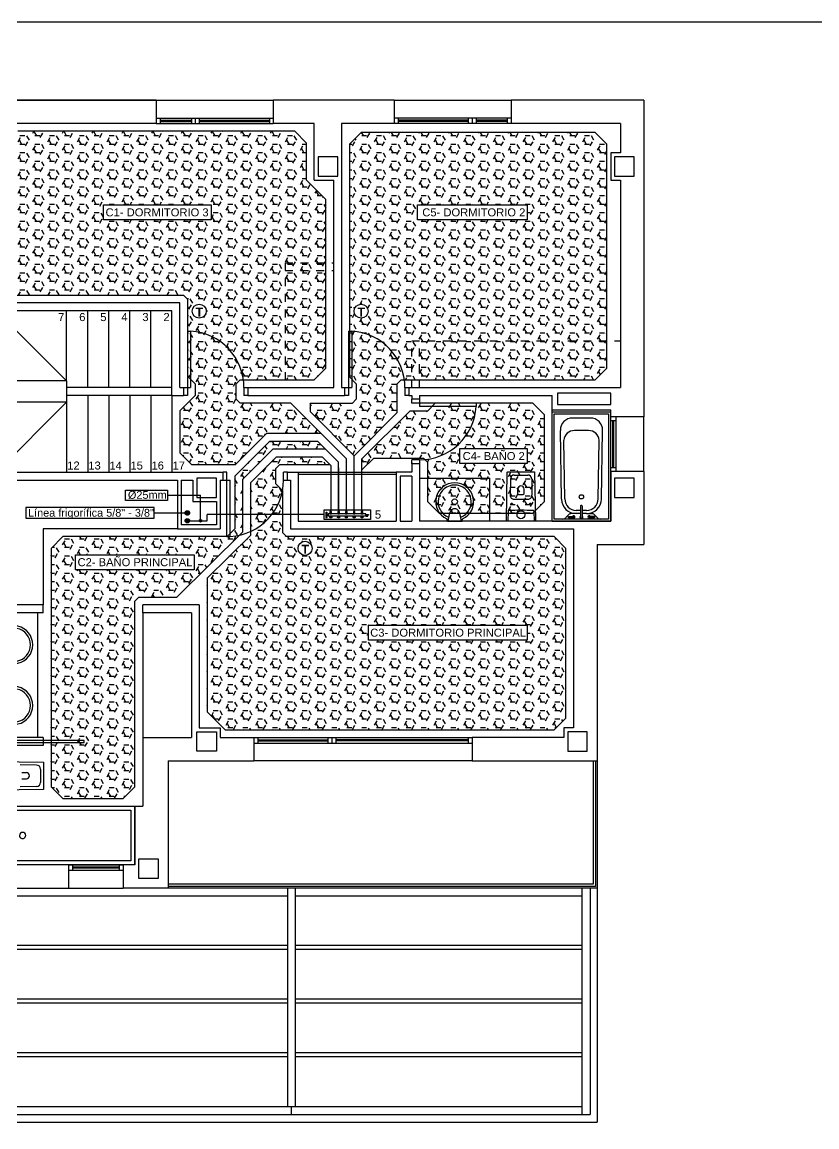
# Model space of a CAD drawing. Header units: millimetres. Extents: x 441156 to 441876, y 4514765 to 4515211.
# Drawn here: x 441615.48 to 441625.67, y 4515141.19 to 4515155.35 of the extents above; entities that cross this region are included whole.
import ezdxf
from ezdxf.enums import TextEntityAlignment as Align

# ---------------------------------------------------------------- set-up
doc = ezdxf.new("R2010")
doc.units = ezdxf.units.MM
for name, pattern in [('CONTINUA', [0]), ('HIDDEN', [0.375, 0.25, -0.125]), ('RAYITAS', [0.375, 0.25, -0.125])]:
    doc.linetypes.add(name, pattern=pattern)
doc.layers.add('01_cartela', color=6, linetype='Continuous', plot=False)
for name, color, linetype in [('01_mono PRIMERA', 2, 'Continuous'), ('01_proyección', 4, 'RAYITAS'), ('01_sanitarios', 250, 'Continuous'), ('01_textos', 7, 'Continuous'), ('INGIN CALEFACCION MAQUINAS', 7, 'Continuous'), ('INGIN CALEFACCION TUBERIAS', 89, 'Continuous'), ('INGIN CLIMATIZACION EQUIPOS', 7, 'Continuous'), ('INGIN CLIMATIZACION TEXTO', 7, 'Continuous'), ('SOMBRAS2', 250, 'Continuous')]:
    doc.layers.add(name, color=color, linetype=linetype)
doc.styles.add('Estilo1', font='swissel.ttf')
doc.styles.add('NIEVES2', font='sanss___.ttf')
doc.styles.add('NIEVES3', font='swisseb.ttf')
pattern_1 = [(0, (34.55036, 0), (0, 0.1099852), [0.0635, -0.127]), (120, (34.55036, 0), (-0.0952499772403, -0.0549926), [0.0635, -0.127]), (60, (34.61386, 0), (-0.0952499772403, 0.0549926), [0.0635, -0.127])]

# ---------------------------------------------------------------- blocks, each defined once
blk = doc.blocks.new('A$C065C7C63')
at = {"layer": '01_mono PRIMERA', "color": 254}
for p, q in [((7.657, 13.1, 0), (12.057, 13.1, 0)), ((12.057, 13.1, 0), (7.657, 13.1, 0)), ((12.057, 13.1, 0), (12.057, 12.8, 0)), ((12.057, 13.1, 0), (13.557, 13.1, 0)), ((15.107, 13.1, 0), (13.557, 13.1, 0)), ((13.557, 13.1, 0), (13.557, 12.8, 0)), ((15.107, 13.1, 0), (15.107, 12.8, 0)), ((15.107, 13.1, 0), (16.607, 13.1, 0)), ((16.607, 13.1, 0), (16.607, 12.8, 0)), ((18.307, 13.1, 0), (16.607, 13.1, 0)), ((18.307, 13.1, 0), (18.307, 9.042, 0)), ((12.057, 12.8, 0), (10.032, 12.8, 0)), ((12.057, 12.87, 0), (13.557, 12.87, 0)), ((12.057, 12.8, 0), (13.557, 12.8, 0)), ((12.107, 12.87, 0), (12.107, 12.8, 0)), ((12.107, 12.842, 0), (12.507, 12.842, 0)), ((12.107, 12.828, 0), (12.507, 12.828, 0)), ((12.507, 12.87, 0), (12.507, 12.8, 0)), ((12.557, 12.87, 0), (12.557, 12.8, 0)), ((12.607, 12.87, 0), (12.607, 12.8, 0)), ((12.607, 12.842, 0), (13.507, 12.842, 0)), ((12.607, 12.828, 0), (13.507, 12.828, 0)), ((13.507, 12.87, 0), (13.507, 12.8, 0)), ((14.082, 12.8, 0), (13.557, 12.8, 0)), ((14.082, 12.075, 0), (14.082, 12.8, 0)), ((14.432, 12.8, 0), (14.432, 9.415, 0)), ((15.107, 12.8, 0), (14.432, 12.8, 0)), ((16.607, 12.87, 0), (15.107, 12.87, 0)), ((16.607, 12.8, 0), (15.107, 12.8, 0)), ((15.157, 12.87, 0), (15.157, 12.8, 0)), ((16.057, 12.842, 0), (15.157, 12.842, 0)), ((16.057, 12.828, 0), (15.157, 12.828, 0)), ((16.057, 12.87, 0), (16.057, 12.8, 0)), ((16.107, 12.87, 0), (16.107, 12.8, 0)), ((16.157, 12.87, 0), (16.157, 12.8, 0)), ((16.557, 12.842, 0), (16.157, 12.842, 0)), ((16.557, 12.828, 0), (16.157, 12.828, 0)), ((16.557, 12.87, 0), (16.557, 12.8, 0)), ((18.007, 12.8, 0), (16.607, 12.8, 0)), ((18.007, 12.8, 0), (18.007, 12.425, 0)), ((14.332, 9.415, 0), (14.332, 12.075, 0)), ((18.007, 12.075, 0), (18.007, 9.415, 0)), ((12.357, 10.5, 0), (9.982, 10.5, 0)), ((12.357, 9.415, 0), (12.357, 10.5, 0)), ((12.257, 10.4, 0), (10.007, 10.4, 0)), ((10.907, 9.5, 0), (10.007, 10.4, 0)), ((10.907, 9.5, 0), (10.907, 10.4, 0)), ((11.177, 9.415, 0), (11.177, 10.4, 0)), ((11.447, 9.415, 0), (11.447, 10.4, 0)), ((11.717, 9.415, 0), (11.717, 10.4, 0)), ((11.987, 9.415, 0), (11.987, 10.4, 0)), ((12.257, 9.315, 0), (12.257, 10.4, 0)), ((12.456, 10.139, 0), (12.497, 10.139, 0)), ((12.456, 10.139, 0), (12.456, 9.315, 0)), ((12.497, 10.139, 0), (12.497, 9.415, 0)), ((14.52, 10.139, 0), (14.562, 10.139, 0)), ((14.52, 10.139, 0), (14.52, 9.315, 0)), ((14.562, 10.139, 0), (14.562, 9.415, 0)), ((10.907, 9.5, 0), (10.007, 9.5, 0)), ((10.907, 9.5, 0), (10.907, 8.33, 0)), ((12.257, 9.415, 0), (10.907, 9.415, 0)), ((12.357, 9.415, 0), (12.406, 9.415, 0)), ((12.406, 9.415, 0), (12.406, 9.315, 0)), ((12.406, 9.415, 0), (12.497, 9.415, 0)), ((13.181, 9.415, 0), (13.231, 9.415, 0)), ((13.181, 9.415, 0), (13.181, 9.315, 0)), ((13.231, 9.415, 0), (14.332, 9.415, 0)), ((13.231, 9.415, 0), (13.231, 9.315, 0)), ((14.432, 9.415, 0), (14.47, 9.415, 0)), ((14.47, 9.415, 0), (14.47, 9.315, 0)), ((14.47, 9.415, 0), (14.562, 9.415, 0)), ((15.245, 9.415, 0), (15.295, 9.415, 0)), ((15.245, 9.415, 0), (15.245, 9.315, 0)), ((15.295, 9.415, 0), (18.007, 9.415, 0)), ((15.295, 9.415, 0), (15.295, 9.315, 0)), ((10.907, 9.23, 0), (10.007, 9.23, 0)), ((10.907, 9.23, 0), (10.007, 8.33, 0)), ((10.907, 9.315, 0), (10.907, 9.23, 0)), ((12.257, 9.315, 0), (10.907, 9.315, 0)), ((11.177, 9.315, 0), (11.177, 8.33, 0)), ((11.447, 9.315, 0), (11.447, 8.33, 0)), ((11.717, 9.315, 0), (11.717, 8.33, 0)), ((11.987, 9.315, 0), (11.987, 8.33, 0)), ((12.257, 9.315, 0), (12.257, 8.33, 0)), ((12.257, 9.315, 0), (12.406, 9.315, 0)), ((12.456, 9.315, 0), (12.406, 9.315, 0)), ((13.231, 9.315, 0), (13.181, 9.315, 0)), ((13.231, 9.315, 0), (14.47, 9.315, 0)), ((14.52, 9.315, 0), (14.47, 9.315, 0)), ((15.295, 9.315, 0), (15.245, 9.315, 0)), ((15.295, 9.315, 0), (15.332, 9.315, 0)), ((15.332, 9.315, 0), (15.332, 9.265, 0)), ((15.432, 9.265, 0), (15.332, 9.265, 0)), ((15.332, 9.215, 0), (15.332, 9.265, 0)), ((16.156, 9.215, 0), (15.332, 9.215, 0)), ((15.432, 9.315, 0), (17.132, 9.315, 0)), ((15.432, 9.315, 0), (15.432, 9.265, 0)), ((15.432, 9.265, 0), (15.432, 9.173, 0)), ((16.156, 9.215, 0), (16.156, 9.173, 0)), ((17.132, 9.13, 0), (17.132, 9.315, 0)), ((16.156, 9.173, 0), (15.432, 9.173, 0)), ((17.132, 9.105, 0), (17.132, 9.13, 0)), ((17.132, 9.13, 0), (17.882, 9.13, 0)), ((17.132, 9.105, 0), (17.132, 9.13, 0)), ((17.132, 7.705, 0), (17.132, 9.105, 0)), ((17.132, 9.105, 0), (17.882, 9.105, 0)), ((17.158, 7.731, 0), (17.158, 9.079, 0)), ((17.158, 9.079, 0), (17.856, 9.079, 0)), ((17.856, 9.079, 0), (17.856, 7.731, 0)), ((17.882, 9.042, 0), (17.882, 9.13, 0)), ((17.882, 7.705, 0), (17.882, 9.105, 0)), ((17.622, 9.025, 0), (17.393, 9.025, 0)), ((18.307, 9.042, 0), (17.882, 9.042, 0)), ((17.882, 8.342, 0), (17.882, 9.042, 0)), ((17.882, 8.992, 0), (17.952, 8.992, 0)), ((17.91, 8.392, 0), (17.91, 8.992, 0)), ((17.924, 8.392, 0), (17.924, 8.992, 0)), ((17.952, 8.342, 0), (17.952, 9.042, 0)), ((18.307, 8.342, 0), (18.307, 9.042, 0)), ((17.252, 7.987, 0), (17.237, 8.867, 0)), ((17.598, 8.865, 0), (17.417, 8.865, 0)), ((17.763, 7.987, 0), (17.777, 8.867, 0)), ((17.293, 7.988, 0), (17.281, 8.739, 0)), ((17.721, 7.988, 0), (17.733, 8.739, 0)), ((15.332, 8.44, 0), (15.332, 8.49, 0)), ((15.432, 8.49, 0), (15.332, 8.49, 0)), ((15.332, 8.455, 0), (15.332, 8.33, 0)), ((15.432, 8.44, 0), (15.332, 8.44, 0)), ((15.432, 8.49, 0), (15.432, 8.44, 0)), ((15.432, 8.455, 0), (15.432, 7.705, 0)), ((17.882, 8.392, 0), (17.952, 8.392, 0)), ((9.982, 8.23, 0), (12.327, 8.23, 0)), ((10.007, 8.33, 0), (12.913, 8.33, 0)), ((12.327, 8.23, 0), (12.327, 7.605, 0)), ((12.377, 8.23, 0), (12.527, 8.23, 0)), ((12.377, 8.23, 0), (12.377, 7.655, 0)), ((12.527, 8.23, 0), (12.527, 7.955, 0)), ((12.877, 8.23, 0), (12.913, 8.23, 0)), ((12.877, 8.23, 0), (12.877, 7.605, 0)), ((12.913, 8.23, 0), (12.913, 8.33, 0)), ((12.963, 8.33, 0), (12.913, 8.33, 0)), ((12.913, 8.23, 0), (13.005, 8.23, 0)), ((12.963, 7.506, 0), (12.963, 8.33, 0)), ((13.005, 7.506, 0), (13.005, 8.23, 0)), ((13.738, 8.33, 0), (13.688, 8.33, 0)), ((13.688, 8.23, 0), (13.688, 8.33, 0)), ((13.688, 8.23, 0), (13.738, 8.23, 0)), ((13.738, 8.33, 0), (13.877, 8.33, 0)), ((13.738, 8.23, 0), (13.738, 8.33, 0)), ((13.738, 8.23, 0), (13.777, 8.23, 0)), ((13.777, 8.23, 0), (13.777, 7.605, 0)), ((13.877, 8.33, 0), (13.877, 7.705, 0)), ((13.877, 8.33, 0), (15.132, 8.33, 0)), ((13.877, 8.305, 0), (15.132, 8.305, 0)), ((15.332, 8.33, 0), (15.132, 8.33, 0)), ((15.132, 8.33, 0), (15.132, 7.705, 0)), ((15.332, 8.28, 0), (15.182, 8.28, 0)), ((15.182, 8.28, 0), (15.182, 7.705, 0)), ((15.332, 8.28, 0), (15.332, 7.705, 0)), ((15.432, 8.255, 0), (16.332, 8.255, 0)), ((16.332, 7.705, 0), (16.332, 8.255, 0)), ((16.596, 8.246, 0), (16.593, 8.036, 0)), ((16.646, 8.295, 0), (16.819, 8.295, 0)), ((16.869, 8.246, 0), (16.872, 8.036, 0)), ((18.307, 8.342, 0), (17.882, 8.342, 0)), ((17.882, 8.342, 0), (17.882, 7.705, 0)), ((18.307, 8.342, 0), (18.307, 7.405, 0)), ((16.692, 8.055, 0), (16.692, 8.115, 0)), ((16.772, 8.055, 0), (16.772, 8.115, 0)), ((12.527, 7.955, 0), (12.827, 7.955, 0)), ((12.827, 7.955, 0), (12.827, 7.655, 0)), ((16.643, 7.985, 0), (16.822, 7.985, 0)), ((16.702, 8.045, 0), (16.762, 8.045, 0)), ((15.897, 7.862, 0), (15.867, 7.862, 0)), ((16.566, 7.832, 0), (16.564, 7.705, 0)), ((16.898, 7.832, 0), (16.9, 7.705, 0)), ((17.441, 7.8, 0), (17.376, 7.8, 0)), ((17.494, 7.842, 0), (17.441, 7.842, 0)), ((17.494, 7.8, 0), (17.441, 7.8, 0)), ((17.494, 7.893, 0), (17.494, 7.755, 0)), ((17.52, 7.755, 0), (17.52, 7.893, 0)), ((17.573, 7.842, 0), (17.52, 7.842, 0)), ((17.573, 7.8, 0), (17.52, 7.8, 0)), ((17.573, 7.8, 0), (17.639, 7.8, 0)), ((12.827, 7.655, 0), (12.377, 7.655, 0)), ((13.877, 7.705, 0), (15.132, 7.705, 0)), ((15.182, 7.705, 0), (15.332, 7.705, 0)), ((17.882, 7.705, 0), (15.432, 7.705, 0)), ((15.786, 7.707, 0), (15.786, 7.722, 0)), ((15.788, 7.705, 0), (15.976, 7.705, 0)), ((15.979, 7.707, 0), (15.978, 7.722, 0)), ((17.132, 7.705, 0), (17.882, 7.705, 0)), ((17.856, 7.731, 0), (17.158, 7.731, 0)), ((17.341, 7.785, 0), (17.301, 7.746, 0)), ((17.341, 7.763, 0), (17.407, 7.763, 0)), ((17.341, 7.748, 0), (17.341, 7.763, 0)), ((17.407, 7.748, 0), (17.341, 7.748, 0)), ((17.673, 7.763, 0), (17.607, 7.763, 0)), ((17.673, 7.748, 0), (17.607, 7.748, 0)), ((17.673, 7.763, 0), (17.673, 7.748, 0)), ((17.674, 7.785, 0), (17.714, 7.746, 0)), ((10.607, 7.605, 0), (10.607, 6.63, 0)), ((12.327, 7.605, 0), (10.607, 7.605, 0)), ((12.327, 7.605, 0), (12.877, 7.605, 0)), ((12.963, 7.506, 0), (13.005, 7.506, 0)), ((13.777, 7.605, 0), (17.407, 7.605, 0)), ((17.707, 7.405, 0), (17.707, 4.63, 0)), ((17.707, 7.405, 0), (18.307, 7.405, 0)), ((10.607, 6.63, 0), (9.982, 6.63, 0)), ((10.607, 6.53, 0), (9.982, 6.53, 0)), ((10.532, 6.53, 0), (10.532, 4.93, 0)), ((10.607, 6.53, 0), (10.607, 6.63, 0)), ((12.607, 6.63, 0), (11.882, 6.63, 0)), ((11.882, 6.53, 0), (11.882, 6.63, 0)), ((11.882, 6.53, 0), (11.882, 4.93, 0)), ((12.507, 6.53, 0), (11.882, 6.53, 0)), ((12.507, 6.53, 0), (12.507, 4.93, 0)), ((10.607, 4.93, 0), (9.982, 4.93, 0)), ((10.607, 4.83, 0), (9.982, 4.83, 0)), ((10.607, 4.93, 0), (10.607, 4.894, 0)), ((10.607, 4.894, 0), (10.607, 4.866, 0)), ((10.607, 4.866, 0), (10.607, 4.83, 0)), ((11.882, 4.93, 0), (12.507, 4.93, 0)), ((11.882, 4.93, 0), (11.882, 4.05, 0)), ((12.877, 4.93, 0), (13.307, 4.93, 0)), ((13.307, 4.93, 0), (13.307, 4.63, 0)), ((13.307, 4.93, 0), (16.107, 4.93, 0)), ((13.307, 4.86, 0), (16.107, 4.86, 0)), ((13.358, 4.93, 0), (13.358, 4.86, 0)), ((13.358, 4.902, 0), (14.257, 4.902, 0)), ((13.358, 4.888, 0), (14.257, 4.888, 0)), ((14.257, 4.93, 0), (14.257, 4.86, 0)), ((14.307, 4.93, 0), (14.307, 4.86, 0)), ((14.357, 4.93, 0), (14.357, 4.86, 0)), ((16.057, 4.902, 0), (14.357, 4.902, 0)), ((16.057, 4.888, 0), (14.357, 4.888, 0)), ((16.057, 4.93, 0), (16.057, 4.86, 0)), ((16.107, 4.93, 0), (16.107, 4.63, 0)), ((10.523, 4.576, 0), (10.313, 4.58, 0)), ((12.207, 4.63, 0), (13.307, 4.63, 0)), ((12.207, 4.63, 0), (12.207, 3, 0)), ((16.107, 4.63, 0), (13.307, 4.63, 0)), ((16.107, 4.63, 0), (17.707, 4.63, 0)), ((17.657, 4.63, 0), (17.657, 3.05, 0)), ((17.687, 4.63, 0), (17.687, 3.02, 0)), ((17.707, 4.63, 0), (17.707, 3, 0)), ((10.332, 4.48, 0), (10.392, 4.48, 0)), ((10.332, 4.4, 0), (10.392, 4.4, 0)), ((10.572, 4.526, 0), (10.572, 4.354, 0)), ((10.523, 4.304, 0), (10.313, 4.3, 0)), ((10.932, 3.3, 0), (9.982, 3.3, 0)), ((10.932, 3.3, 0), (10.932, 3, 0)), ((10.932, 3.3, 0), (11.632, 3.3, 0)), ((10.982, 3.3, 0), (10.982, 3.23, 0)), ((10.982, 3.272, 0), (11.582, 3.272, 0)), ((10.982, 3.258, 0), (11.582, 3.258, 0)), ((11.582, 3.3, 0), (11.582, 3.23, 0)), ((11.632, 3.3, 0), (11.632, 3, 0)), ((11.782, 3.3, 0), (11.632, 3.3, 0)), ((10.932, 3.23, 0), (11.632, 3.23, 0)), ((8.782, 3, 0), (10.932, 3, 0)), ((10.932, 3, 0), (11.632, 3, 0)), ((12.207, 3, 0), (11.632, 3, 0)), ((17.657, 3.05, 0), (12.207, 3.05, 0)), ((17.687, 3.02, 0), (12.207, 3.02, 0)), ((17.707, 3, 0), (12.207, 3, 0)), ((13.742, 0.2), (13.742, 3)), ((13.842, 0.2), (13.842, 3)), ((17.517, 0.1, 0), (17.517, 3, 0)), ((17.617, 3, 0), (17.617, 0.1, 0)), ((17.707, 3, 0), (17.707, 0, 0)), ((10.067, 2.9, 0), (13.742, 2.9)), ((13.842, 2.9), (17.517, 2.9, 0)), ((13.742, 2.263), (10.067, 2.263, 0)), ((13.742, 2.213), (10.067, 2.213, 0)), ((17.517, 2.263, 0), (13.842, 2.263)), ((17.517, 2.213, 0), (13.842, 2.213)), ((13.742, 1.575), (10.067, 1.575, 0)), ((17.517, 1.575, 0), (13.842, 1.575)), ((13.742, 1.525), (10.067, 1.525, 0)), ((17.517, 1.525, 0), (13.842, 1.525)), ((13.742, 0.888), (10.067, 0.888, 0)), ((17.517, 0.888, 0), (13.842, 0.888)), ((13.742, 0.838), (10.067, 0.838, 0)), ((17.517, 0.838, 0), (13.842, 0.838)), ((10.067, 0.2, 0), (17.517, 0.2, 0)), ((13.792, 0.1), (13.792, 0.2)), ((13.792, 0.1), (13.792, 0.2)), ((9.957, 0, 0), (17.707, 0, 0)), ((9.967, 0.1, 0), (17.617, 0.1, 0))]:
    blk.add_line(p, q, dxfattribs=at)
for points in [[(14.132, 12.125), (14.382, 12.125), (14.382, 12.375), (14.132, 12.375), (14.132, 12.125), (14.132, 12.125)], [(18.007, 12.425), (17.882, 12.425), (17.882, 12.075)], [(14.082, 12.075), (14.332, 12.075)], [(17.882, 12.075), (18.007, 12.075)], [(17.407, 7.605), (17.407, 5.055), (17.282, 5.055), (17.282, 4.93), (16.107, 4.93)], [(12.607, 6.63), (12.607, 5.055), (12.877, 5.055), (12.877, 4.93)], [(11.782, 3.3), (11.782, 4.05), (11.882, 4.05)]]:
    blk.add_lwpolyline(points, dxfattribs=at)
for points in [[(17.932, 12.125), (18.182, 12.125), (18.182, 12.375), (17.932, 12.375), (17.932, 12.125)], [(12.577, 8.005), (12.827, 8.005), (12.827, 8.255), (12.577, 8.255), (12.577, 8.005)], [(17.932, 8.005), (18.182, 8.005), (18.182, 8.255), (17.932, 8.255), (17.932, 8.005)], [(12.827, 4.755), (12.577, 4.755), (12.577, 5.005), (12.827, 5.005), (12.827, 4.755)], [(17.332, 4.755), (17.582, 4.755), (17.582, 5.005), (17.332, 5.005), (17.332, 4.755)], [(12.082, 3.125), (11.832, 3.125), (11.832, 3.375), (12.082, 3.375), (12.082, 3.125)]]:
    blk.add_lwpolyline(points, close=True, dxfattribs=at)
at = {"layer": '01_mono PRIMERA', "color": 254, "elevation": 0}
for points in [[(17.882, 9.345), (17.202, 9.345), (17.202, 9.2), (17.882, 9.2)], [(11.132, 4.894), (9.982, 4.894), (9.982, 4.866), (11.132, 4.866)], [(9.982, 4.05), (11.782, 4.05), (11.782, 3.3), (9.982, 3.3)], [(10.032, 4), (11.732, 4), (11.732, 3.35), (10.032, 3.35)]]:
    blk.add_lwpolyline(points, close=True, dxfattribs=at)
at = {"layer": '01_mono PRIMERA', "color": 254, "elevation": 0, "flags": 128}
for points in [[(16.551, 7.705, -0.414214), (16.547, 7.709), (16.547, 7.71), (16.557, 8.331, -0.436396), (16.561, 8.335), (16.903, 8.335, -0.436396), (16.907, 8.331), (16.917, 7.71), (16.917, 7.709, -0.414214), (16.913, 7.705)], [(9.982, 4.621, -0.414214), (9.986, 4.625), (9.987, 4.625), (10.608, 4.615, -0.436396), (10.612, 4.611), (10.612, 4.269, -0.436396), (10.608, 4.265), (9.987, 4.255), (9.986, 4.255, -0.414214), (9.982, 4.259)]]:
    blk.add_lwpolyline(points, format="xyb", close=True, dxfattribs=at)
at = {"layer": '01_mono PRIMERA', "color": 254}
for centre, radius in [((15.882, 7.953, 0), 0.036), ((16.612, 7.925, 0), 0.01), ((16.852, 7.925, 0), 0.01), ((17.507, 8.015, 0), 0.0275), ((16.732, 7.785, 0), 0.051)]:
    blk.add_circle(centre, radius, dxfattribs=at)
for centre, radius, start, end in [((12.456, 9.415, 0), 0.725, 0, 86.7242), ((14.52, 9.415, 0), 0.725, 0, 86.7242), ((15.432, 9.215, 0), 0.725, 270, 356.7242), ((17.391, 8.871, 0), 0.154, 89.317, 181.6763), ((17.624, 8.871, 0), 0.154, 358.3237, 90.683), ((17.414, 8.733, 0), 0.132, 88.598, 177.0747), ((17.601, 8.733, 0), 0.132, 2.9253, 91.402), ((12.963, 8.23, 0), 0.725, 273.2758, 360), ((16.646, 8.245, 0), 0.05, 90, 179.076), ((16.819, 8.245, 0), 0.05, 0.924, 90), ((15.882, 7.953, 0), 0.243, 294.8749, 245.1251), ((15.882, 7.953, 0), 0.213, 291.9436, 247.9344), ((16.732, 8.115, 0), 0.04, 0, 180), ((16.643, 8.035, 0), 0.05, 179.076, 270), ((16.702, 8.055, 0), 0.01, 180, 270), ((16.762, 8.055, 0), 0.01, 270, 0), ((16.822, 8.035, 0), 0.05, 270, 0.924), ((17.441, 7.99, 0), 0.19, 180.9751, 270), ((17.441, 7.99, 0), 0.148, 180.921, 270), ((17.573, 7.99, 0), 0.148, 270, 359.1455), ((17.573, 7.99, 0), 0.19, 270, 359.0868), ((16.078, 7.708, 0), 0.279, 163.1835, 180.617), ((15.947, 7.747, 0), 0.143, 134.3044, 163.1835), ((15.882, 7.814, 0), 0.0498, 107.4096, 134.3044), ((15.882, 7.814, 0), 0.0498, 45.6956, 72.0468), ((15.817, 7.747, 0), 0.143, 16.8165, 45.6956), ((15.686, 7.708, 0), 0.279, 359.383, 16.8165), ((16.573, 7.832, 0), 0.007, 93.0641, 179.076), ((16.732, 4.861, 0), 2.982, 86.9359, 93.0641), ((16.891, 7.832, 0), 0.007, 0.924, 86.9359), ((17.376, 7.75, 0), 0.05, 90, 134.8463), ((17.639, 7.75, 0), 0.05, 45, 90), ((15.773, 7.721, 0), 0.0128, 3.786, 59.4709), ((15.788, 7.708, 0), 0.0027, 186.6841, 270), ((15.976, 7.708, 0), 0.0027, 270, 353.3159), ((15.991, 7.721, 0), 0.0128, 120.5291, 176.214), ((17.265, 7.781, 0), 0.05, 270, 315.0092), ((17.407, 7.755, 0), 0.017, 206.179, 153.821), ((17.407, 7.755, 0), 0.0075, 270, 90), ((17.507, 7.755, 0), 0.019, 133.1736, 46.8264), ((17.507, 7.755, 0), 0.013, 180, 360), ((17.607, 7.755, 0), 0.017, 26.179, 333.821), ((17.607, 7.755, 0), 0.0075, 90, 270), ((17.749, 7.781, 0), 0.05, 225.0032, 270), ((10.23, 6.119, 0), 0.243, 204.8749, 155.1251), ((10.23, 6.119, 0), 0.213, 201.9436, 157.9344), ((10.23, 5.341, 0), 0.243, 204.8749, 155.1251), ((10.23, 5.341, 0), 0.213, 202.0656, 158.0564), ((10.522, 4.526, 0), 0.05, 0, 89.076), ((10.392, 4.44, 0), 0.04, 270, 90), ((10.522, 4.354, 0), 0.05, 270.924, 0), ((10.342, 3.675, 0), 0.04, 359.9863, 179.9863), ((10.342, 3.675, 0), 0.04, 179.9863, 359.9863)]:
    blk.add_arc(centre, radius, start, end, dxfattribs=at)
blk.add_ellipse((17.507, 7.893, 0), major_axis=(0.013, 0), ratio=0.955769, start_param=0, end_param=3.141593, dxfattribs=at)
at = {"layer": '01_proyección', "color": 120, "ltscale": 0.25}
for p, q in [((13.707, 11.015, 0), (14.332, 11.015, 0)), ((13.707, 11.015, 0), (13.707, 9.43, 0)), ((13.707, 10.915, 0), (14.332, 10.915, 0)), ((15.332, 10.015, 0), (18.007, 10.015, 0)), ((15.332, 9.415, 0), (15.332, 10.015, 0)), ((15.432, 9.415, 0), (15.432, 10.015, 0))]:
    blk.add_line(p, q, dxfattribs=at)
at = {"layer": '01_mono PRIMERA', "color": 254, "style": 'NIEVES2'}
for s, height, p in [('7', 0.103, (10.838, 10.268, 0)), ('6', 0.103, (11.108, 10.268, 0)), ('5', 0.103, (11.378, 10.268, 0)), ('4', 0.103, (11.648, 10.268, 0)), ('3', 0.103, (11.918, 10.268, 0)), ('2', 0.103, (12.188, 10.268, 0)), ('12', 0.1026, (10.995, 8.365, 0)), ('13', 0.1026, (11.265, 8.365, 0)), ('14', 0.1026, (11.535, 8.365, 0)), ('15', 0.1026, (11.805, 8.365, 0)), ('16', 0.1026, (12.075, 8.365, 0)), ('17', 0.1026, (12.345, 8.365, 0))]:
    blk.add_text(s, height=height, dxfattribs=at).set_placement(p, align=Align.CENTER)

msp = doc.modelspace()

# ---------------------------------------------------------------- hatches: boundary and pattern name
at = {"layer": '01_sanitarios', "linetype": 'CONTINUA'}
h = msp.add_hatch(dxfattribs=at)
h.set_pattern_fill('HEX', color=254, scale=0.02, style=0)
h.set_pattern_definition(pattern_1)
h.paths.add_polyline_path([(441617.55409805, 4515151.84750872), (441615.37909786, 4515151.84750872), (441615.22909786, 4515151.99750872), (441615.22909786, 4515153.22250854), (441615.27909804, 4515153.27250872), (441615.27909804, 4515153.79750872), (441615.42909804, 4515153.94750872), (441618.97909805, 4515153.94750872), (441619.12909805, 4515153.79750872), (441619.12909805, 4515153.32250872), (441619.37909805, 4515153.07250872), (441619.37909805, 4515150.91250872), (441619.22909805, 4515150.76250872), (441618.27778031, 4515150.76250872), (441618.22778031, 4515150.71250872), (441618.22778031, 4515150.51250872), (441618.27778031, 4515150.46250872), (441618.92660381, 4515150.46250872), (441619.31160382, 4515150.07750872), (441618.61964423, 4515150.07750872), (441618.21964423, 4515149.67750872), (441617.65409805, 4515149.67750872), (441617.50409805, 4515149.82750872), (441617.50409805, 4515150.3638503), (441617.70275646, 4515150.56250872), (441617.70275646, 4515150.71250872), (441617.60409805, 4515150.81116713), (441617.60409805, 4515151.79750872)])
h.paths.add_polyline_path([(441617.66397779, 4515151.64255132, 1), (441617.8442183, 4515151.64255132, 1)], flags=16)
h.paths.add_polyline_path([(441617.90781364, 4515152.81097959), (441617.90781364, 4515153.0051574), (441616.52508442, 4515153.0051574), (441616.52508442, 4515152.81097959)], flags=16)
h.paths.add_polyline_path([(441617.83507499, 4515151.50658748), (441617.66929903, 4515151.50658748), (441617.66929903, 4515151.75566205), (441617.83507499, 4515151.75566205)], flags=24)
h.paths.add_polyline_path([(441617.88922854, 4515152.82748868), (441616.53799575, 4515152.82748868), (441616.53799575, 4515152.98850548), (441617.88922854, 4515152.98850548)], flags=8)
h = msp.add_hatch(dxfattribs=at)
h.set_pattern_fill('HEX', color=254, scale=0.02, style=0)
h.set_pattern_definition(pattern_1)
h.paths.add_polyline_path([(441619.67909805, 4515153.78325153), (441619.82909805, 4515153.93325153), (441622.82909805, 4515153.93325153), (441622.97909805, 4515153.78325153), (441622.97909805, 4515150.91250872), (441622.82909805, 4515150.76250872), (441620.34204569, 4515150.76250872), (441620.29204569, 4515150.71250872), (441620.29204569, 4515150.3418325), (441619.74037354, 4515149.79016035), (441619.17409119, 4515150.3564427), (441619.17409119, 4515150.46250872), (441619.71704569, 4515150.46250872), (441619.76704569, 4515150.51250872), (441619.76704569, 4515150.71250872), (441619.67909805, 4515150.80045636)])
h.paths.add_polyline_path([(441620.55193572, 4515152.81097959), (441621.9599848, 4515152.81097959), (441621.9599848, 4515153.0051574), (441620.55193572, 4515153.0051574)], flags=16)
h.paths.add_polyline_path([(441619.73897779, 4515151.64255132, 1), (441619.9192183, 4515151.64255132, 1)], flags=16)
h.paths.add_polyline_path([(441619.91007499, 4515151.50658748), (441619.74429903, 4515151.50658748), (441619.74429903, 4515151.75566205), (441619.91007499, 4515151.75566205)], flags=24)
h.paths.add_polyline_path([(441621.94966704, 4515152.82766453), (441620.59850459, 4515152.82766453), (441620.59850459, 4515152.98847031), (441621.94966704, 4515152.98847031)], flags=8)
h = msp.add_hatch(dxfattribs=at)
h.set_pattern_fill('HEX', color=254, scale=0.02, style=0)
h.set_pattern_definition(pattern_1)
h.paths.add_polyline_path([(441620.45403714, 4515150.36240259), (441620.67909805, 4515150.36240259), (441620.77920417, 4515150.46250872), (441622.02909805, 4515150.46250872), (441622.17909805, 4515150.31250872), (441622.17909805, 4515149.20250872), (441622.02909805, 4515149.05250872), (441620.82909805, 4515149.05250872), (441620.67909805, 4515149.20250872), (441620.67909805, 4515149.70731764), (441620.62909805, 4515149.75731764), (441619.99037354, 4515149.75731764), (441619.84037354, 4515149.60731764), (441619.84037354, 4515149.74873899)])
h.paths.add_polyline_path([(441621.09667565, 4515149.88209904), (441621.09667565, 4515149.68792123), (441621.9599848, 4515149.68792123), (441621.9599848, 4515149.88209904)], flags=16)
h.paths.add_polyline_path([(441621.95347003, 4515149.6984511), (441621.10575768, 4515149.6984511), (441621.10575768, 4515149.89618733), (441621.95347003, 4515149.89618733)], flags=24)
h = msp.add_hatch(dxfattribs=at)
h.set_pattern_fill('HEX', color=254, scale=0.02, style=0)
h.set_pattern_definition(pattern_1)
h.paths.add_polyline_path([(441618.21032966, 4515149.52677279), (441618.66106559, 4515149.97750872), (441619.27018246, 4515149.97750872), (441619.37018246, 4515149.87750872), (441618.70248694, 4515149.87750872), (441618.31032966, 4515149.48535143), (441618.31032966, 4515149.03417058), (441618.21032966, 4515149.03417058)])
h = msp.add_hatch(dxfattribs=at)
h.set_pattern_fill('HEX', color=254, scale=0.02, style=0)
h.set_pattern_definition(pattern_1)
h.paths.add_polyline_path([(441618.41032966, 4515149.44393007), (441618.7439083, 4515149.77750872), (441619.3287611, 4515149.77750872), (441619.4287611, 4515149.67750872), (441618.78532966, 4515149.67750872), (441618.73532966, 4515149.62750872), (441618.73532966, 4515149.42750873), (441618.82409805, 4515149.33874033), (441618.82409805, 4515149.03417058), (441618.41032966, 4515149.03417058)])
h = msp.add_hatch(dxfattribs=at)
h.set_pattern_fill('HEX', color=254, scale=0.02, style=0)
h.set_pattern_definition(pattern_1)
h.paths.add_polyline_path([(441615.85409805, 4515148.60250872), (441616.00409805, 4515148.75250872), (441618.10913082, 4515148.75250872), (441618.21032966, 4515148.85250872), (441618.21032966, 4515149.03417058), (441618.31032966, 4515149.03417058), (441618.31032966, 4515148.81073789), (441617.46711138, 4515147.97750872), (441616.97909805, 4515147.97750872), (441616.92909805, 4515147.92750872), (441616.92909805, 4515145.54750872), (441616.77909805, 4515145.39750872), (441616.00409805, 4515145.39750872), (441615.85409805, 4515145.54750872)])
h.paths.add_polyline_path([(441617.69062582, 4515148.32702997), (441617.69062582, 4515148.52120778), (441616.16968375, 4515148.52120778), (441616.16968375, 4515148.32702997)], flags=16)
h.paths.add_polyline_path([(441617.68641256, 4515148.33755984), (441616.1742333, 4515148.33755984), (441616.1742333, 4515148.53529607), (441617.68641256, 4515148.53529607)], flags=24)
h = msp.add_hatch(dxfattribs=at)
h.set_pattern_fill('HEX', color=254, scale=0.02, style=0)
h.set_pattern_definition(pattern_1)
h.paths.add_polyline_path([(441617.85409805, 4515148.2193248), (441618.41032966, 4515148.76896707), (441618.41032966, 4515149.03417058), (441618.82409805, 4515149.03417058), (441618.82409805, 4515148.80250872), (441618.87409805, 4515148.75250872), (441622.30409805, 4515148.75250872), (441622.45409805, 4515148.60250872), (441622.45409805, 4515146.42750248), (441622.30409805, 4515146.27750248), (441618.08564713, 4515146.27750248), (441617.85409805, 4515146.50905157)])
h.paths.add_polyline_path([(441619.92581812, 4515147.61811037), (441619.92581812, 4515147.42393255), (441621.9599848, 4515147.42393255), (441621.9599848, 4515147.61811037)], flags=16)
h.paths.add_polyline_path([(441619.20094131, 4515148.60250872, 1), (441619.02070081, 4515148.60250872, 1)], flags=16)
h.paths.add_polyline_path([(441619.19179801, 4515148.46654487), (441619.02602204, 4515148.46654487), (441619.02602204, 4515148.71561944), (441619.19179801, 4515148.71561944)], flags=24)
h.paths.add_polyline_path([(441621.95273951, 4515147.44044164), (441619.9370398, 4515147.44044164), (441619.9370398, 4515147.60145845), (441621.95273951, 4515147.60145845)], flags=8)
at = {"layer": 'INGIN CALEFACCION TUBERIAS'}
h = msp.add_hatch(color=86, dxfattribs=at)
edge = h.paths.add_edge_path()
edge.add_arc((441617.60093085, 4515148.95640139), 0.02852111, 0.000000006, 360.000000006)
at = {"layer": 'INGIN CLIMATIZACION EQUIPOS', "linetype": 'HIDDEN', "ltscale": 2}
h = msp.add_hatch(color=30, dxfattribs=at)
edge = h.paths.add_edge_path()
edge.add_arc((441617.60093085, 4515149.05640139), 0.02852111, 0.000000006, 360.000000006)
at = {"layer": 'INGIN CLIMATIZACION TEXTO', "linetype": 'Continuous', "ltscale": 0.5}
h = msp.add_hatch(color=2, dxfattribs=at)
edge = h.paths.add_edge_path()
edge.add_arc((441617.77089359, 4515148.95640139), 0.016875, 0, 360)

# ---------------------------------------------------------------- linework, layer by layer
at = {"layer": '01_cartela', "color": 3}
msp.add_lwpolyline([(441605.22437507, 4515155.34750872), (441605.22437507, 4515133.8124847), (441635.86236314, 4515133.8124847), (441635.86236314, 4515155.34750872)], close=True, dxfattribs=at)
at = {"layer": 'INGIN CALEFACCION MAQUINAS'}
for centre in [(441617.75409805, 4515151.64255132, 0.00000032), (441619.82909805, 4515151.64255132, 0.00000308), (441619.11082106, 4515148.60250872, 0.00000032)]:
    msp.add_circle(centre, 0.09012025, dxfattribs=at)
at = {"layer": 'INGIN CALEFACCION TUBERIAS', "color": 86, "linetype": 'Continuous', "ltscale": 0.5}
for p, q in [((441619.40788235, 4515149.04321227, 0.00000032), (441619.40788235, 4515149.01923642, 0.00000032)), ((441619.42885047, 4515149.04321227, 0.00000032), (441619.40788235, 4515149.04321227, 0.00000032)), ((441619.40788235, 4515149.01923642, 0.00000032), (441619.42885047, 4515149.01923642, 0.00000032)), ((441619.88771698, 4515149.04321227, 0.00000032), (441619.42247718, 4515149.04321227, 0.00000032)), ((441619.42247718, 4515149.01923642, 0.00000032), (441619.88771698, 4515149.01923642, 0.00000032)), ((441619.88771698, 4515149.01923642, 0.00000032), (441619.88771698, 4515149.04321227, 0.00000032))]:
    msp.add_line(p, q, dxfattribs=at)
at = {"layer": 'INGIN CALEFACCION TUBERIAS', "color": 86, "elevation": 0.00000032}
for points in [[(441617.60093085, 4515148.95640139), (441617.85442373, 4515148.95640139), (441617.85442373, 4515149.03417058)], [(441619.35472338, 4515149.03417058), (441617.85442373, 4515149.03417058)]]:
    msp.add_lwpolyline(points, dxfattribs=at)
at = {"layer": 'INGIN CALEFACCION TUBERIAS', "color": 86, "linetype": 'Continuous', "ltscale": 0.5, "elevation": 0.00000032}
msp.add_lwpolyline([(441619.35472338, 4515148.97269823), (441619.35472338, 4515149.09564292), (441619.94863425, 4515149.09564292), (441619.94863425, 4515148.97269823)], close=True, dxfattribs=at)
for points in [[(441619.37732216, 4515148.99796248), (441619.39589465, 4515148.99796248), (441619.39589465, 4515149.01923642), (441619.37732216, 4515149.01923642), (441619.37732216, 4515148.99796248)], [(441619.39184247, 4515149.01923642), (441619.3812055, 4515149.01923642), (441619.3812055, 4515149.06431692), (441619.39184247, 4515149.06431692), (441619.39184247, 4515149.01923642)], [(441619.40788235, 4515149.02717194), (441619.39184247, 4515149.02717194), (441619.39184247, 4515149.0352763), (441619.40788235, 4515149.0352763), (441619.40788235, 4515149.02717194)], [(441619.43263175, 4515149.0069147), (441619.44836916, 4515149.0069147), (441619.44836916, 4515149.0069147), (441619.45014596, 4515149.00666087), (441619.45141511, 4515149.00589938), (441619.4521766, 4515149.00463023), (441619.45243042, 4515149.00285343), (441619.45243042, 4515148.99929982), (441619.45243042, 4515148.99929982), (441619.4521766, 4515148.99752302), (441619.45141511, 4515148.99625387), (441619.45014596, 4515148.99549238), (441619.44836916, 4515148.99523856), (441619.43263175, 4515148.99523856), (441619.43263175, 4515148.99523856), (441619.43085495, 4515148.99549238), (441619.4295858, 4515148.99625387), (441619.42882431, 4515148.99752302), (441619.42857048, 4515148.99929982), (441619.42857048, 4515149.00285343), (441619.42857048, 4515149.00285343), (441619.42882431, 4515149.00463023), (441619.4295858, 4515149.00589938), (441619.43085495, 4515149.00666087), (441619.43263175, 4515149.0069147)], [(441619.43034729, 4515149.04321227), (441619.45039979, 4515149.04321227), (441619.45039979, 4515149.07519474), (441619.43034729, 4515149.07519474), (441619.43034729, 4515149.04321227)], [(441619.53263175, 4515149.0069147), (441619.54836916, 4515149.0069147), (441619.54836916, 4515149.0069147), (441619.55014596, 4515149.00666087), (441619.55141511, 4515149.00589938), (441619.5521766, 4515149.00463023), (441619.55243043, 4515149.00285343), (441619.55243043, 4515148.99929982), (441619.55243043, 4515148.99929982), (441619.5521766, 4515148.99752302), (441619.55141511, 4515148.99625387), (441619.55014596, 4515148.99549238), (441619.54836916, 4515148.99523856), (441619.53263175, 4515148.99523856), (441619.53263175, 4515148.99523856), (441619.53085495, 4515148.99549238), (441619.5295858, 4515148.99625387), (441619.52882431, 4515148.99752302), (441619.52857048, 4515148.99929982), (441619.52857048, 4515149.00285343), (441619.52857048, 4515149.00285343), (441619.52882431, 4515149.00463023), (441619.5295858, 4515149.00589938), (441619.53085495, 4515149.00666087), (441619.53263175, 4515149.0069147)], [(441619.53034729, 4515149.04321227), (441619.55039979, 4515149.04321227), (441619.55039979, 4515149.07519474), (441619.53034729, 4515149.07519474), (441619.53034729, 4515149.04321227)], [(441619.63263175, 4515149.0069147), (441619.64836916, 4515149.0069147), (441619.64836916, 4515149.0069147), (441619.65014596, 4515149.00666087), (441619.65141511, 4515149.00589938), (441619.6521766, 4515149.00463023), (441619.65243043, 4515149.00285343), (441619.65243043, 4515148.99929982), (441619.65243043, 4515148.99929982), (441619.6521766, 4515148.99752302), (441619.65141511, 4515148.99625387), (441619.65014596, 4515148.99549238), (441619.64836916, 4515148.99523856), (441619.63263175, 4515148.99523856), (441619.63263175, 4515148.99523856), (441619.63085495, 4515148.99549238), (441619.6295858, 4515148.99625387), (441619.62882431, 4515148.99752302), (441619.62857048, 4515148.99929982), (441619.62857048, 4515149.00285343), (441619.62857048, 4515149.00285343), (441619.62882431, 4515149.00463023), (441619.6295858, 4515149.00589938), (441619.63085495, 4515149.00666087), (441619.63263175, 4515149.0069147)], [(441619.63034729, 4515149.04321227), (441619.65039979, 4515149.04321227), (441619.65039979, 4515149.07519474), (441619.63034729, 4515149.07519474), (441619.63034729, 4515149.04321227)], [(441619.73263175, 4515149.0069147), (441619.74836916, 4515149.0069147), (441619.74836916, 4515149.0069147), (441619.75014596, 4515149.00666087), (441619.75141511, 4515149.00589938), (441619.7521766, 4515149.00463023), (441619.75243043, 4515149.00285343), (441619.75243043, 4515148.99929982), (441619.75243043, 4515148.99929982), (441619.7521766, 4515148.99752302), (441619.75141511, 4515148.99625387), (441619.75014596, 4515148.99549238), (441619.74836916, 4515148.99523856), (441619.73263175, 4515148.99523856), (441619.73263175, 4515148.99523856), (441619.73085495, 4515148.99549238), (441619.7295858, 4515148.99625387), (441619.72882431, 4515148.99752302), (441619.72857048, 4515148.99929982), (441619.72857048, 4515149.00285343), (441619.72857048, 4515149.00285343), (441619.72882431, 4515149.00463023), (441619.7295858, 4515149.00589938), (441619.73085495, 4515149.00666087), (441619.73263175, 4515149.0069147)], [(441619.73034729, 4515149.04321227), (441619.75039979, 4515149.04321227), (441619.75039979, 4515149.07519474), (441619.73034729, 4515149.07519474), (441619.73034729, 4515149.04321227)], [(441619.83263175, 4515149.0069147), (441619.84836916, 4515149.0069147), (441619.84836916, 4515149.0069147), (441619.85014596, 4515149.00666087), (441619.85141511, 4515149.00589938), (441619.8521766, 4515149.00463023), (441619.85243043, 4515149.00285343), (441619.85243043, 4515148.99929982), (441619.85243043, 4515148.99929982), (441619.8521766, 4515148.99752302), (441619.85141511, 4515148.99625387), (441619.85014596, 4515148.99549238), (441619.84836916, 4515148.99523856), (441619.83263175, 4515148.99523856), (441619.83263175, 4515148.99523856), (441619.83085495, 4515148.99549238), (441619.8295858, 4515148.99625387), (441619.82882431, 4515148.99752302), (441619.82857048, 4515148.99929982), (441619.82857048, 4515149.00285343), (441619.82857048, 4515149.00285343), (441619.82882431, 4515149.00463023), (441619.8295858, 4515149.00589938), (441619.83085495, 4515149.00666087), (441619.83263175, 4515149.0069147)], [(441619.83034729, 4515149.04321227), (441619.85039979, 4515149.04321227), (441619.85039979, 4515149.07519474), (441619.83034729, 4515149.07519474), (441619.83034729, 4515149.04321227)], [(441619.92216051, 4515149.02717216), (441619.88771698, 4515149.02717216), (441619.88771698, 4515149.03527652), (441619.92216051, 4515149.03527652), (441619.92216051, 4515149.02717216)], [(441619.89295105, 4515149.01400258), (441619.91692644, 4515149.01400258), (441619.91692644, 4515149.01923665), (441619.89295105, 4515149.01923665), (441619.89295105, 4515149.01400258)], [(441619.90223729, 4515149.01923665), (441619.9076402, 4515149.01923665), (441619.9076402, 4515149.02717216), (441619.90223729, 4515149.02717216), (441619.90223729, 4515149.01923665)]]:
    msp.add_lwpolyline(points, dxfattribs=at)
at = {"layer": 'INGIN CALEFACCION TUBERIAS', "color": 86}
msp.add_circle((441617.60093085, 4515148.95640139, 0.00000032), 0.02852111, dxfattribs=at)
at = {"layer": 'INGIN CLIMATIZACION EQUIPOS', "color": 30, "linetype": 'HIDDEN', "ltscale": 2}
msp.add_circle((441617.60093085, 4515149.05640139, 0.00000032), 0.02852111, dxfattribs=at)
at = {"layer": 'INGIN CLIMATIZACION TEXTO', "color": 2, "linetype": 'Continuous', "ltscale": 0.5, "elevation": 0.00000032}
for points in [[(441617.3460139, 4515149.21472391), (441616.80936859, 4515149.21472391), (441616.80936859, 4515149.35020194), (441617.3460139, 4515149.35020194)], [(441615.52900245, 4515148.98866237), (441617.17605115, 4515148.98866237), (441617.17605115, 4515149.1241404), (441615.52900245, 4515149.1241404)]]:
    msp.add_lwpolyline(points, close=True, dxfattribs=at)
for points in [[(441617.3460139, 4515149.28246292), (441617.77089359, 4515149.28246292)], [(441617.77089359, 4515148.95640139), (441617.77089359, 4515149.28246292)], [(441617.17605115, 4515149.05640139), (441617.60093085, 4515149.05640139)]]:
    msp.add_lwpolyline(points, dxfattribs=at)
at = {"layer": 'INGIN CLIMATIZACION TEXTO', "color": 2, "linetype": 'Continuous', "ltscale": 0.5}
msp.add_circle((441617.77089359, 4515148.95640139, 0.00000032), 0.016875, dxfattribs=at)
at = {"layer": 'SOMBRAS2', "color": 170}
for p, q in [((441618.97909805, 4515153.94750872, 0.00000032), (441615.42909804, 4515153.94750872, 0.00000032)), ((441619.12909805, 4515153.79750872, 0.00000032), (441618.97909805, 4515153.94750872, 0.00000032)), ((441619.82909805, 4515153.93325153, 0.00000308), (441619.67909805, 4515153.78325153, 0.00000308)), ((441622.82909805, 4515153.93325153, 0.00000308), (441619.82909805, 4515153.93325153, 0.00000308)), ((441622.97909805, 4515153.78325153, 0.00000308), (441622.82909805, 4515153.93325153, 0.00000308)), ((441619.12909805, 4515153.32250872, 0.00000032), (441619.12909805, 4515153.79750872, 0.00000032)), ((441619.67909805, 4515153.78325153, 0.00000308), (441619.67909805, 4515150.80045636, 0.00000308)), ((441622.97909805, 4515150.91250872, 0.00000308), (441622.97909805, 4515153.78325153, 0.00000308)), ((441619.37909805, 4515153.07250872, 0.00000032), (441619.12909805, 4515153.32250872, 0.00000032)), ((441619.37909805, 4515150.91250872, 0.00000032), (441619.37909805, 4515153.07250872, 0.00000032)), ((441615.37909786, 4515151.84750872, 0.00000032), (441617.55409805, 4515151.84750872, 0.00000032)), ((441617.55409805, 4515151.84750872, 0.00000032), (441617.60409805, 4515151.79750872, 0.00000032)), ((441617.60409805, 4515151.79750872, 0.00000032), (441617.60409805, 4515150.81116713, 0.00000032)), ((441619.22909805, 4515150.76250872, 0.00000032), (441619.37909805, 4515150.91250872, 0.00000032)), ((441622.82909805, 4515150.76250872, 0.00000308), (441622.97909805, 4515150.91250872, 0.00000308)), ((441617.60409805, 4515150.81116713, 0.00000032), (441617.70275646, 4515150.71250872, 0.00000032)), ((441617.70275646, 4515150.71250872, 0.00000032), (441617.70275646, 4515150.56250872, 0.00000032)), ((441618.22778031, 4515150.71250872, 0.00000032), (441618.27778031, 4515150.76250872, 0.00000032)), ((441618.22778031, 4515150.51250872, 0.00000032), (441618.22778031, 4515150.71250872, 0.00000032)), ((441618.27778031, 4515150.76250872, 0.00000032), (441619.22909805, 4515150.76250872, 0.00000032)), ((441619.67909805, 4515150.80045636, 0.00000032), (441619.76704569, 4515150.71250872, 0.00000032)), ((441619.76704569, 4515150.71250872, 0.00000032), (441619.76704569, 4515150.51250872, 0.00000032)), ((441620.29204569, 4515150.71250872, 0.00000032), (441620.34204569, 4515150.76250872, 0.00000032)), ((441620.29204569, 4515150.3418325, 0.00000032), (441620.29204569, 4515150.71250872, 0.00000032)), ((441620.34204569, 4515150.76250872, 0.00000308), (441622.82909805, 4515150.76250872, 0.00000308)), ((441617.70275646, 4515150.56250872, 0.00000032), (441617.50409805, 4515150.3638503, 0.00000032)), ((441618.22778031, 4515150.51250872, 0.00000032), (441618.27778031, 4515150.46250872, 0.00000032)), ((441619.17409119, 4515150.46250872, 0.00000032), (441619.71704569, 4515150.46250872, 0.00000032)), ((441619.17409119, 4515150.46250872, 0.00000032), (441619.17409119, 4515150.3564427, 0.00000032)), ((441619.71704569, 4515150.46250872, 0.00000032), (441619.76704569, 4515150.51250872, 0.00000032)), ((441620.77920417, 4515150.46250872, 0.00000032), (441620.67909805, 4515150.36240259, 0.00000032)), ((441622.02909805, 4515150.46250872, 0.00000032), (441620.77920417, 4515150.46250872, 0.00000032)), ((441622.17909805, 4515150.31250872, 0.00000032), (441622.02909805, 4515150.46250872, 0.00000032)), ((441617.50409805, 4515150.3638503, 0.00000032), (441617.50409805, 4515149.82750872, 0.00000032)), ((441619.74037354, 4515149.79016035, 0.00000032), (441620.29204569, 4515150.3418325, 0.00000032)), ((441619.84037354, 4515149.74873899, 0.00000032), (441620.45403714, 4515150.36240259, 0.00000032)), ((441620.67909805, 4515150.36240259, 0.00000032), (441620.45403714, 4515150.36240259, 0.00000032)), ((441622.17909805, 4515149.20250872, 0.00000032), (441622.17909805, 4515150.31250872, 0.00000032)), ((441618.21032966, 4515149.52677279, 0.00000032), (441618.66106559, 4515149.97750872, 0.00000032)), ((441618.21964423, 4515149.67750872, 0.00000032), (441618.61964423, 4515150.07750872, 0.00000032)), ((441618.61964423, 4515150.07750872, 0.00000032), (441619.31160382, 4515150.07750872, 0.00000032)), ((441618.66106559, 4515149.97750872, 0.00000032), (441619.27018246, 4515149.97750872, 0.00000032)), ((441619.54037354, 4515149.70731764, 0.00000032), (441619.27018246, 4515149.97750872, 0.00000032)), ((441617.50409805, 4515149.82750872, 0.00000032), (441617.65409805, 4515149.67750872, 0.00000032)), ((441618.31032966, 4515149.48535143, 0.00000032), (441618.70248694, 4515149.87750872, 0.00000032)), ((441618.70248694, 4515149.87750872, 0.00000032), (441619.37018246, 4515149.87750872, 0.00000032)), ((441618.41032966, 4515149.44393007, 0.00000032), (441618.7439083, 4515149.77750872, 0.00000032)), ((441618.7439083, 4515149.77750872, 0.00000032), (441619.3287611, 4515149.77750872, 0.00000032)), ((441619.44037354, 4515149.66589628, 0.00000032), (441619.3287611, 4515149.77750872, 0.00000032)), ((441619.54037354, 4515149.07519474, 0.00000032), (441619.54037354, 4515149.70731764, 0.00000032)), ((441619.74037354, 4515149.07519474, 0.00000032), (441619.74037354, 4515149.79016035, 0.00000032)), ((441619.84037354, 4515149.60731764, 0.00000032), (441619.99037354, 4515149.75731764, 0.00000032)), ((441619.84037354, 4515149.07519474, 0.00000032), (441619.84037354, 4515149.74873899, 0.00000032)), ((441619.99037354, 4515149.75731764, 0.00000032), (441620.62909805, 4515149.75731764, 0.00000032)), ((441620.67909805, 4515149.70731764, 0.00000032), (441620.62909805, 4515149.75731764, 0.00000032)), ((441620.67909805, 4515149.70731764, 0.00000032), (441620.67909805, 4515149.20250872, 0.00000032)), ((441617.65409805, 4515149.67750872, 0.00000032), (441618.21964423, 4515149.67750872, 0.00000032)), ((441618.73532966, 4515149.62750872, 0.00000032), (441618.78532966, 4515149.67750872, 0.00000032)), ((441618.73532966, 4515149.42750873, 0.00000032), (441618.73532966, 4515149.62750872, 0.00000032)), ((441618.78532966, 4515149.67750872, 0.00000032), (441619.4287611, 4515149.67750872, 0.00000032)), ((441619.44037354, 4515149.66589628, 0.00000032), (441619.44037354, 4515149.07519474, 0.00000032)), ((441619.54037354, 4515149.63305357, 0.00000032), (441619.54037354, 4515149.07519474, 0.00000032)), ((441618.21032966, 4515149.52677279, -0.0000444), (441618.21032966, 4515148.85250872, -0.0000444)), ((441618.31032966, 4515149.48535143, -0.0000444), (441618.31032966, 4515148.81073789, -0.0000444)), ((441618.41032966, 4515149.44393007, -0.0000444), (441618.41032966, 4515148.76896707, -0.0000444)), ((441618.82409805, 4515149.33874033, 0.00000032), (441618.73532966, 4515149.42750873, 0.00000032)), ((441618.82409805, 4515148.80250872, 0.00000032), (441618.82409805, 4515149.33874033, 0.00000032)), ((441620.67909805, 4515149.20250872, 0.00000032), (441620.82909805, 4515149.05250872, 0.00000032)), ((441622.02909805, 4515149.05250872, 0.00000032), (441622.17909805, 4515149.20250872, 0.00000032)), ((441620.82909805, 4515149.05250872, 0.00000032), (441622.02909805, 4515149.05250872, 0.00000032)), ((441618.21032966, 4515148.85250872, -0.0000444), (441618.11032966, 4515148.75369336, -0.0000444)), ((441616.00409805, 4515148.75250872, 0.00000032), (441615.85409805, 4515148.60250872, 0.00000032)), ((441618.11032966, 4515148.75250872, 0.00000032), (441616.00409805, 4515148.75250872, 0.00000032)), ((441618.31032966, 4515148.81073789, -0.0000444), (441617.46711138, 4515147.97750872, -0.0000444)), ((441618.41032966, 4515148.76896707, -0.0000444), (441617.85409805, 4515148.2193248, -0.0000444)), ((441618.87409805, 4515148.75250872, 0.00000032), (441618.82409805, 4515148.80250872, 0.00000032)), ((441622.30409805, 4515148.75250872, 0.00000032), (441618.87409805, 4515148.75250872, 0.00000032)), ((441622.45409805, 4515148.60250872, 0.00000032), (441622.30409805, 4515148.75250872, 0.00000032)), ((441615.85409805, 4515148.60250872, 0.00000032), (441615.85409805, 4515145.54750872, 0.00000032)), ((441622.45409805, 4515146.42750248, 0.00000032), (441622.45409805, 4515148.60250872, 0.00000032)), ((441617.85409805, 4515148.2193248, 0.00000032), (441617.85409805, 4515146.50905157, 0.00000032)), ((441616.97909805, 4515147.97750872, 0.00000032), (441616.92909805, 4515147.92750872, 0.00000032)), ((441616.92909805, 4515145.54750872, 0.00000032), (441616.92909805, 4515147.92750872, 0.00000032)), ((441616.97909805, 4515147.97750872, 0.00000032), (441617.46711138, 4515147.97750872, 0.00000032)), ((441617.85409805, 4515146.50905157, 0.00000032), (441618.08564713, 4515146.27750248, 0.00000032)), ((441622.30409805, 4515146.27750248, 0.00000032), (441622.45409805, 4515146.42750248, 0.00000032)), ((441618.08564713, 4515146.27750248, 0.00000032), (441622.30409805, 4515146.27750248, 0.00000032)), ((441616.00409805, 4515145.39750872, 0.00000032), (441615.85409805, 4515145.54750872, 0.00000032)), ((441616.92909805, 4515145.54750872, 0.00000032), (441616.77909805, 4515145.39750872, 0.00000032)), ((441616.00409805, 4515145.39750872, 0.00000032), (441616.77909805, 4515145.39750872, 0.00000032))]:
    msp.add_line(p, q, dxfattribs=at)
at = {"layer": 'SOMBRAS2', "color": 170, "elevation": 0.00000308}
for points in [[(441616.52508442, 4515153.0051574), (441617.90781364, 4515153.0051574), (441617.90781364, 4515152.81097959), (441616.52508442, 4515152.81097959)], [(441620.55193572, 4515153.0051574), (441621.9599848, 4515153.0051574), (441621.9599848, 4515152.81097959), (441620.55193572, 4515152.81097959)]]:
    msp.add_lwpolyline(points, close=True, dxfattribs=at)
at = {"layer": 'SOMBRAS2', "color": 170, "elevation": 0.00000032}
for points in [[(441619.64037354, 4515149.07519474), (441619.64037354, 4515149.74873899), (441618.92660381, 4515150.46250872), (441618.27778031, 4515150.46250872)], [(441619.74037354, 4515149.79016035), (441619.17409119, 4515150.3564427)]]:
    msp.add_lwpolyline(points, dxfattribs=at)
at = {"layer": 'SOMBRAS2', "color": 170}
for points in [[(441621.09667565, 4515149.88209904), (441621.9599848, 4515149.88209904), (441621.9599848, 4515149.68792123), (441621.09667565, 4515149.68792123)], [(441616.16968375, 4515148.52120778), (441617.69062582, 4515148.52120778), (441617.69062582, 4515148.32702997), (441616.16968375, 4515148.32702997)], [(441619.92581812, 4515147.61811037), (441621.9599848, 4515147.61811037), (441621.9599848, 4515147.42393255), (441619.92581812, 4515147.42393255)]]:
    msp.add_lwpolyline(points, close=True, dxfattribs=at)

# ---------------------------------------------------------------- block references
at = {"layer": '01_mono PRIMERA'}
msp.add_blockref('A$C065C7C63', (441605.14687854, 4515141.24750844, 0.00000085), dxfattribs=at)

# ---------------------------------------------------------------- texts
at = {"layer": '01_textos', "style": 'NIEVES2'}
for s, height, p in [('C1- DORMITORIO 3', 0.1025611647, (441617.21361214, 4515152.85756062, 0.00000308)), ('C5- DORMITORIO 2', 0.1025611647, (441621.27408582, 4515152.85756062, 0.00000308)), ('C4- BAÑO 2', 0.102561165, (441621.52961386, 4515149.73450226)), ('C2- BAÑO PRINCIPAL', 0.1025611647, (441616.93032293, 4515148.373611)), ('C3- DORMITORIO PRINCIPAL', 0.1025611647, (441620.94488966, 4515147.47051359))]:
    msp.add_text(s, height=height, dxfattribs=at).set_placement(p, align=Align.CENTER)
for s, p in [('%%C25mm', (441616.8397652, 4515149.23763824, 0.00000032)), ('Línea frigorífica 5/8" - 3/8"', (441615.55939906, 4515149.00853124, 0.00000032))]:
    msp.add_text(s, height=0.1, rotation=359.999999893, dxfattribs=at).set_placement(p)
at = {"layer": 'INGIN CALEFACCION MAQUINAS', "extrusion": (0, 0, -1), "char_height": 0.11567948, "attachment_point": 1, "text_direction": (-1, 0, 0), "style": 'NIEVES3'}
for insert in [(441617.80537298, 4515151.6889645, 0.00000032), (441619.88037298, 4515151.6889645, 0.00000308), (441619.16209599, 4515148.6489219, 0.00000032)]:
    msp.add_mtext_dynamic_manual_height_columns('T', width=46.3074029562, gutter_width=16.2288826, heights=[0], dxfattribs=dict(at, insert=insert))
at = {"layer": 'INGIN CALEFACCION TUBERIAS', "color": 86, "linetype": 'Continuous', "ltscale": 0.5, "style": 'Estilo1'}
msp.add_text('5', height=0.105, dxfattribs=at).set_placement((441620.00500968, 4515148.95196426, 0.00000032), align=Align.BOTTOM_LEFT)

doc.saveas('drawing.dxf')
